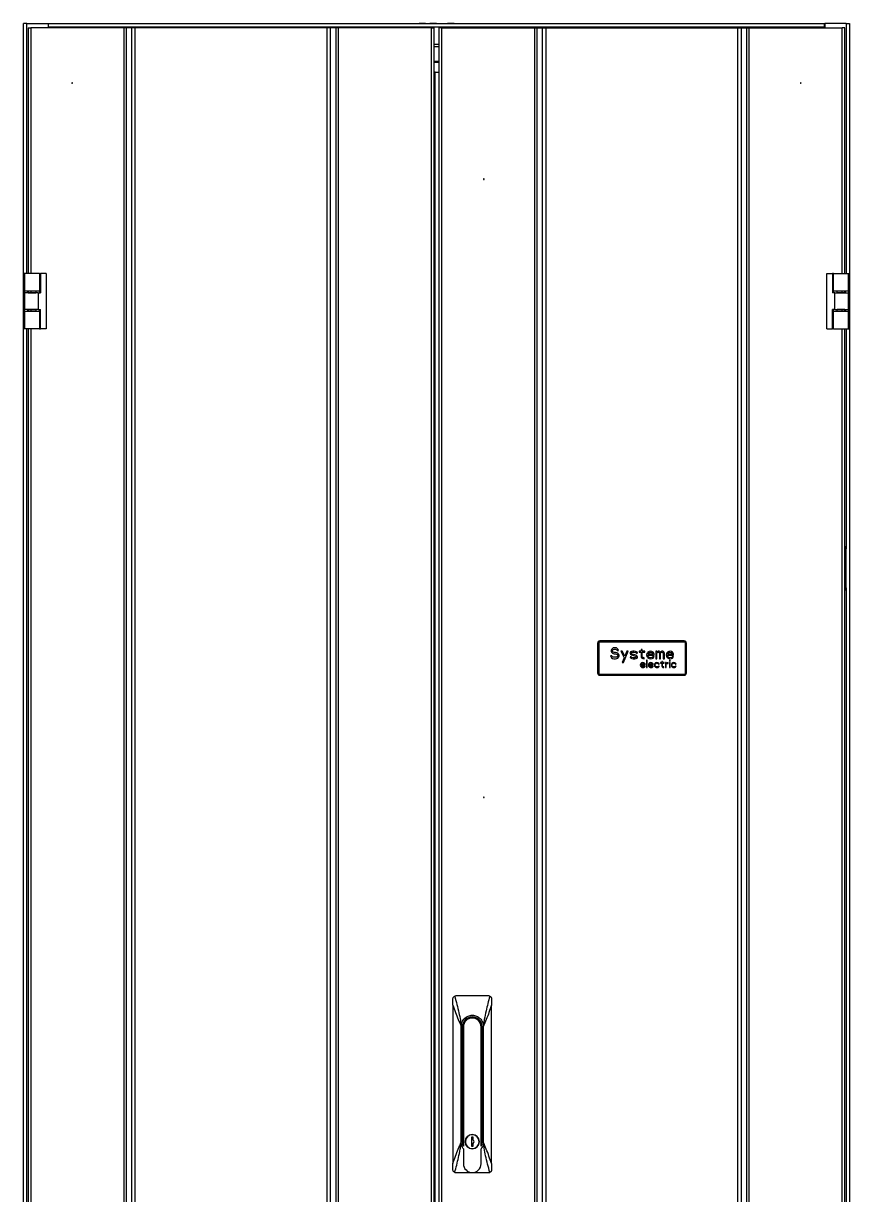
# Model space of a CAD drawing. Header units: millimetres. Extents: x 167 to 1022, y 285 to 720.
# Drawn here: x 167.4 to 242.3, y 378 to 484.1 of the extents above; entities that cross this region are included whole.
import ezdxf

# ---------------------------------------------------------------- set-up
doc = ezdxf.new("R2010")
doc.units = ezdxf.units.MM

msp = doc.modelspace()

# ---------------------------------------------------------------- linework, layer by layer
at = {"color": 7, "linetype": 'Continuous', "lineweight": 25}
for p, q in [((167.41, 291.76), (167.41, 484.13)), ((167.73, 484.13), (167.41, 484.13)), ((167.73, 484.13), (169.66, 484.13)), ((167.73, 461.48), (167.73, 484.13)), ((169.66, 484.13), (169.66, 483.73)), ((169.66, 484.13), (240.02, 484.13)), ((169.68, 484.11), (169.66, 484.11)), ((169.68, 483.97), (169.66, 483.97)), ((169.68, 483.82), (169.66, 483.82)), ((169.68, 483.83), (169.68, 484.11)), ((169.68, 483.83), (240.01, 483.83)), ((169.68, 483.83), (169.68, 483.73)), ((202.65, 484.14), (202.66, 484.13)), ((202.65, 484.14), (203.27, 484.14)), ((203.85, 484.14), (203.27, 484.14)), ((203.27, 484.13), (203.27, 484.14)), ((203.84, 484.13), (203.85, 484.14)), ((204.24, 484.14), (204.25, 484.13)), ((204.85, 484.14), (204.24, 484.14)), ((204.85, 484.14), (205.44, 484.14)), ((204.85, 484.13), (204.85, 484.14)), ((205.43, 484.13), (205.44, 484.14)), ((205.83, 484.14), (205.84, 484.13)), ((206.44, 484.14), (205.83, 484.14)), ((206.44, 484.14), (207.03, 484.14)), ((206.44, 484.13), (206.44, 484.14)), ((207.02, 484.13), (207.03, 484.14)), ((240.02, 484.11), (240.01, 484.11)), ((240.01, 483.83), (240.01, 484.11)), ((240.02, 483.97), (240.01, 483.97)), ((240.01, 483.83), (240.01, 483.73)), ((240.01, 483.82), (240.02, 483.82)), ((240.02, 484.13), (240.02, 483.73)), ((241.95, 484.13), (240.02, 484.13)), ((241.95, 484.13), (242.27, 484.13)), ((241.95, 484.13), (241.95, 461.48)), ((242.27, 484.13), (242.27, 291.76)), ((167.83, 483.73), (167.83, 461.48)), ((167.83, 483.73), (168.07, 483.73)), ((176.51, 483.73), (168.07, 483.73)), ((168.07, 483.73), (168.07, 461.48)), ((176.72, 483.73), (176.51, 483.73)), ((176.51, 483.73), (176.51, 292.33)), ((177.21, 483.73), (176.72, 483.73)), ((176.72, 483.73), (176.72, 292.33)), ((177.52, 483.73), (177.21, 483.73)), ((177.21, 483.73), (177.21, 292.33)), ((177.52, 483.73), (177.52, 292.33)), ((194.91, 483.73), (177.52, 483.73)), ((194.91, 483.73), (194.91, 292.33)), ((195.22, 483.73), (194.91, 483.73)), ((195.22, 483.73), (195.22, 292.33)), ((195.72, 483.73), (195.22, 483.73)), ((195.72, 483.73), (195.72, 292.33)), ((195.92, 483.73), (195.72, 483.73)), ((195.92, 483.73), (195.92, 292.33)), ((204.36, 483.73), (195.92, 483.73)), ((204.36, 483.73), (204.36, 292.33)), ((204.36, 483.73), (204.6, 483.73)), ((204.6, 483.73), (204.6, 292.33)), ((205.08, 292.33), (205.08, 483.73)), ((205.32, 483.73), (205.08, 483.73)), ((205.32, 292.33), (205.32, 483.73)), ((205.32, 483.73), (213.76, 483.73)), ((213.76, 292.33), (213.76, 483.73)), ((213.76, 483.73), (213.97, 483.73)), ((213.97, 292.33), (213.97, 483.73)), ((213.97, 483.73), (214.46, 483.73)), ((214.46, 292.33), (214.46, 483.73)), ((214.46, 483.73), (214.77, 483.73)), ((214.77, 292.33), (214.77, 483.73)), ((214.77, 483.73), (232.16, 483.73)), ((232.16, 292.33), (232.16, 483.73)), ((232.16, 483.73), (232.47, 483.73)), ((232.47, 292.33), (232.47, 483.73)), ((232.47, 483.73), (232.97, 483.73)), ((232.97, 292.33), (232.97, 483.73)), ((232.97, 483.73), (233.17, 483.73)), ((233.17, 292.33), (233.17, 483.73)), ((233.17, 483.73), (241.61, 483.73)), ((241.85, 483.73), (241.61, 483.73)), ((241.61, 461.48), (241.61, 483.73)), ((241.85, 461.48), (241.85, 483.73)), ((204.6, 482.25), (205.08, 482.25)), ((204.6, 482.04), (205.08, 482.04)), ((204.6, 480.72), (205.08, 480.72)), ((204.6, 480.63), (205.08, 480.63)), ((204.72, 479.73), (204.6, 479.73)), ((204.72, 296.33), (204.72, 479.73)), ((204.72, 479.73), (205.08, 479.73)), ((209.13, 470.03), (209.13, 470.05)), ((209.13, 470.03), (209.13, 470)), ((167.47, 461.48), (167.47, 459.88)), ((167.51, 461.48), (167.47, 461.48)), ((167.51, 461.48), (167.51, 459.88)), ((168.86, 461.48), (167.51, 461.48)), ((168.86, 461.48), (168.86, 459.73)), ((168.86, 461.48), (168.96, 461.48)), ((168.96, 461.48), (168.96, 459.73)), ((169.47, 461.48), (168.96, 461.48)), ((169.47, 461.48), (169.47, 456.48)), ((240.21, 456.48), (240.21, 461.48)), ((240.21, 461.48), (240.72, 461.48)), ((240.72, 461.48), (240.72, 459.73)), ((240.82, 461.48), (240.72, 461.48)), ((240.82, 459.73), (240.82, 461.48)), ((240.82, 461.48), (242.17, 461.48)), ((242.17, 459.88), (242.17, 461.48)), ((242.17, 461.48), (242.21, 461.48)), ((242.21, 459.88), (242.21, 461.48)), ((167.51, 459.88), (167.47, 459.88)), ((167.47, 459.88), (167.47, 459.73)), ((167.47, 459.73), (167.47, 458.23)), ((167.51, 459.73), (167.47, 459.73)), ((168.86, 459.88), (167.51, 459.88)), ((167.51, 459.73), (167.51, 458.23)), ((168.74, 459.73), (167.51, 459.73)), ((167.77, 459.88), (167.77, 459.73)), ((167.83, 459.88), (167.83, 459.73)), ((167.83, 459.73), (168.07, 459.73)), ((167.83, 459.73), (167.83, 459.73)), ((167.93, 459.73), (167.93, 459.73)), ((167.97, 459.73), (167.97, 459.73)), ((168.07, 459.88), (168.07, 459.73)), ((168.07, 459.73), (168.53, 459.73)), ((168.53, 459.88), (168.53, 459.73)), ((168.53, 459.73), (168.53, 459.73)), ((168.74, 459.73), (168.74, 458.23)), ((168.74, 459.73), (168.96, 459.73)), ((240.94, 459.73), (240.72, 459.73)), ((242.17, 459.88), (240.82, 459.88)), ((240.94, 458.23), (240.94, 459.73)), ((240.94, 459.73), (242.17, 459.73)), ((241.15, 459.73), (241.15, 459.88)), ((241.61, 459.73), (241.15, 459.73)), ((241.61, 459.73), (241.61, 459.88)), ((241.85, 459.73), (241.61, 459.73)), ((241.85, 459.73), (241.85, 459.88)), ((241.85, 459.73), (241.85, 459.73)), ((241.91, 459.73), (241.91, 459.88)), ((242.17, 459.88), (242.21, 459.88)), ((242.17, 458.23), (242.17, 459.73)), ((242.17, 459.73), (242.21, 459.73)), ((242.21, 459.73), (242.21, 459.88)), ((242.21, 458.23), (242.21, 459.73)), ((167.51, 458.23), (167.47, 458.23)), ((167.47, 458.23), (167.47, 458.08)), ((167.47, 458.08), (167.47, 456.48)), ((167.51, 458.08), (167.47, 458.08)), ((168.74, 458.23), (167.51, 458.23)), ((167.51, 458.08), (167.51, 456.48)), ((167.51, 458.08), (168.86, 458.08)), ((167.77, 458.23), (167.77, 458.08)), ((167.83, 458.22), (167.83, 458.23)), ((167.83, 458.22), (167.83, 458.08)), ((167.83, 458.22), (168.07, 458.22)), ((168.07, 458.22), (168.53, 458.22)), ((168.07, 458.22), (168.07, 458.08)), ((168.53, 458.23), (168.53, 458.08)), ((168.74, 458.23), (168.96, 458.23)), ((168.86, 458.23), (168.86, 456.48)), ((168.96, 456.48), (168.96, 458.23)), ((240.72, 456.48), (240.72, 458.23)), ((240.94, 458.23), (240.72, 458.23)), ((240.82, 456.48), (240.82, 458.23)), ((240.82, 458.08), (242.17, 458.08)), ((240.94, 458.23), (242.17, 458.23)), ((241.15, 458.23), (241.15, 458.22)), ((241.15, 458.08), (241.15, 458.23)), ((241.61, 458.22), (241.15, 458.22)), ((241.85, 458.22), (241.61, 458.22)), ((241.61, 458.08), (241.61, 458.22)), ((241.71, 458.23), (241.71, 458.22)), ((241.75, 458.22), (241.75, 458.23)), ((241.85, 458.23), (241.85, 458.22)), ((241.85, 458.08), (241.85, 458.22)), ((241.91, 458.08), (241.91, 458.23)), ((242.17, 458.23), (242.21, 458.23)), ((242.17, 456.48), (242.17, 458.08)), ((242.17, 458.08), (242.21, 458.08)), ((242.21, 458.08), (242.21, 458.23)), ((242.21, 456.48), (242.21, 458.08)), ((167.51, 456.48), (167.47, 456.48)), ((168.86, 456.48), (167.51, 456.48)), ((167.73, 319.58), (167.73, 456.48)), ((167.83, 456.48), (167.83, 319.58)), ((168.07, 456.48), (168.07, 319.58)), ((168.86, 456.48), (168.96, 456.48)), ((169.47, 456.48), (168.96, 456.48)), ((240.21, 456.48), (240.72, 456.48)), ((240.82, 456.48), (240.72, 456.48)), ((240.82, 456.48), (242.17, 456.48)), ((241.61, 319.58), (241.61, 456.48)), ((241.85, 319.58), (241.85, 456.48)), ((241.95, 456.48), (241.95, 436.55)), ((242.17, 456.48), (242.21, 456.48)), ((241.97, 433.18), (241.97, 436.38)), ((241.95, 433.01), (241.95, 340.7)), ((219.44, 427.99), (219.44, 425.29)), ((219.54, 427.99), (219.44, 427.99)), ((219.54, 427.99), (219.54, 425.29)), ((219.64, 428.09), (219.64, 428.19)), ((227.29, 428.19), (219.64, 428.19)), ((227.29, 428.09), (219.64, 428.09)), ((227.29, 428.09), (227.29, 428.19)), ((227.39, 425.29), (227.39, 427.99)), ((227.39, 427.99), (227.49, 427.99)), ((227.49, 425.29), (227.49, 427.99)), ((220.61, 426.85), (220.63, 426.77)), ((220.74, 426.85), (220.61, 426.85)), ((220.63, 426.77), (220.7, 426.66)), ((220.7, 427.43), (220.67, 427.34)), ((220.67, 427.34), (220.67, 427.26)), ((220.67, 427.26), (220.7, 427.17)), ((220.78, 427.51), (220.7, 427.43)), ((220.7, 427.17), (220.78, 427.09)), ((220.7, 426.66), (220.8, 426.6)), ((220.76, 426.79), (220.74, 426.85)), ((220.82, 426.73), (220.76, 426.79)), ((220.86, 427.56), (220.78, 427.51)), ((220.78, 427.09), (220.86, 427.05)), ((220.8, 427.32), (220.82, 427.39)), ((220.8, 427.28), (220.8, 427.32)), ((220.82, 427.22), (220.8, 427.28)), ((220.8, 426.6), (220.9, 426.58)), ((220.82, 427.39), (220.88, 427.43)), ((220.88, 427.17), (220.82, 427.22)), ((220.9, 426.71), (220.82, 426.73)), ((220.95, 427.58), (220.86, 427.56)), ((220.86, 427.05), (220.95, 427.03)), ((220.88, 427.43), (220.95, 427.45)), ((220.95, 427.15), (220.88, 427.17)), ((221.07, 426.71), (220.9, 426.71)), ((220.9, 426.58), (221.07, 426.58)), ((221.05, 427.58), (220.95, 427.58)), ((220.95, 427.45), (221.07, 427.45)), ((221.07, 427.15), (220.95, 427.15)), ((220.95, 427.03), (221.07, 427.03)), ((221.15, 427.56), (221.05, 427.58)), ((221.07, 427.45), (221.13, 427.43)), ((221.17, 427.13), (221.07, 427.15)), ((221.07, 427.03), (221.15, 427)), ((221.15, 426.73), (221.07, 426.71)), ((221.07, 426.58), (221.17, 426.6)), ((221.13, 427.43), (221.17, 427.39)), ((221.24, 427.49), (221.15, 427.56)), ((221.15, 427), (221.22, 426.96)), ((221.22, 426.77), (221.15, 426.73)), ((221.17, 427.39), (221.2, 427.34)), ((221.26, 427.09), (221.17, 427.13)), ((221.17, 426.6), (221.26, 426.64)), ((221.2, 427.34), (221.32, 427.34)), ((221.22, 426.96), (221.26, 426.9)), ((221.26, 426.83), (221.22, 426.77)), ((221.3, 427.41), (221.24, 427.49)), ((221.34, 427), (221.26, 427.09)), ((221.26, 426.9), (221.26, 426.83)), ((221.26, 426.64), (221.34, 426.73)), ((221.32, 427.34), (221.3, 427.41)), ((221.38, 426.92), (221.34, 427)), ((221.34, 426.73), (221.38, 426.81)), ((221.38, 426.81), (221.38, 426.92)), ((221.55, 427.26), (221.84, 426.66)), ((221.67, 427.26), (221.55, 427.26)), ((221.9, 426.81), (221.67, 427.26)), ((221.84, 426.66), (221.67, 426.24)), ((221.8, 426.24), (222.22, 427.26)), ((222.09, 427.26), (221.9, 426.81)), ((222.22, 427.26), (222.09, 427.26)), ((222.42, 427.2), (222.38, 427.13)), ((222.38, 427.13), (222.38, 427.09)), ((222.38, 427.09), (222.42, 427)), ((222.38, 426.75), (222.42, 426.66)), ((222.49, 426.75), (222.38, 426.75)), ((222.51, 427.24), (222.42, 427.2)), ((222.42, 427), (222.51, 426.94)), ((222.42, 426.66), (222.49, 426.62)), ((222.49, 427.09), (222.51, 427.13)), ((222.51, 427.05), (222.49, 427.09)), ((222.51, 426.71), (222.49, 426.75)), ((222.49, 426.62), (222.55, 426.6)), ((222.63, 427.26), (222.51, 427.24)), ((222.51, 427.13), (222.55, 427.15)), ((222.57, 427), (222.51, 427.05)), ((222.51, 426.94), (222.86, 426.83)), ((222.55, 426.68), (222.51, 426.71)), ((222.55, 427.15), (222.63, 427.17)), ((222.67, 426.66), (222.55, 426.68)), ((222.55, 426.6), (222.67, 426.58)), ((222.92, 426.9), (222.57, 427)), ((222.76, 427.26), (222.63, 427.26)), ((222.63, 427.17), (222.76, 427.17)), ((222.8, 426.66), (222.67, 426.66)), ((222.67, 426.58), (222.8, 426.58)), ((222.88, 427.24), (222.76, 427.26)), ((222.76, 427.17), (222.88, 427.15)), ((222.88, 426.68), (222.8, 426.66)), ((222.8, 426.58), (222.92, 426.6)), ((222.86, 426.83), (222.92, 426.79)), ((222.95, 427.22), (222.88, 427.24)), ((222.88, 427.15), (222.92, 427.13)), ((222.92, 426.71), (222.88, 426.68)), ((222.92, 427.13), (222.95, 427.09)), ((223.01, 426.83), (222.92, 426.9)), ((222.92, 426.79), (222.95, 426.75)), ((222.95, 426.75), (222.92, 426.71)), ((222.92, 426.6), (223.01, 426.64)), ((223.01, 427.17), (222.95, 427.22)), ((222.95, 427.09), (223.05, 427.09)), ((223.05, 427.09), (223.01, 427.17)), ((223.05, 426.75), (223.01, 426.83)), ((223.01, 426.64), (223.05, 426.71)), ((223.05, 426.71), (223.05, 426.75)), ((223.22, 427.26), (223.22, 427.17)), ((223.38, 427.26), (223.22, 427.26)), ((223.22, 427.17), (223.38, 427.17)), ((223.38, 427.43), (223.38, 427.26)), ((223.49, 427.43), (223.38, 427.43)), ((223.38, 427.17), (223.38, 426.75)), ((223.38, 426.75), (223.42, 426.66)), ((223.42, 426.66), (223.49, 426.62)), ((223.49, 427.26), (223.49, 427.43)), ((223.72, 427.26), (223.49, 427.26)), ((223.49, 427.17), (223.72, 427.17)), ((223.49, 426.79), (223.49, 427.17)), ((223.51, 426.73), (223.49, 426.79)), ((223.49, 426.62), (223.55, 426.6)), ((223.57, 426.68), (223.51, 426.73)), ((223.55, 426.6), (223.67, 426.58)), ((223.67, 426.66), (223.57, 426.68)), ((223.67, 426.58), (223.67, 426.66)), ((223.72, 427.17), (223.72, 427.26)), ((223.9, 427.05), (223.88, 426.92)), ((223.88, 426.92), (223.9, 426.79)), ((223.95, 427.13), (223.9, 427.05)), ((223.9, 426.79), (223.95, 426.71)), ((223.99, 427.17), (223.95, 427.13)), ((223.95, 426.71), (223.99, 426.66)), ((224.05, 427.22), (223.99, 427.17)), ((223.99, 426.92), (224.55, 426.92)), ((223.99, 426.88), (223.99, 426.92)), ((224.01, 426.81), (223.99, 426.88)), ((223.99, 426.66), (224.05, 426.62)), ((224.01, 427.03), (224.03, 427.07)), ((224.01, 427), (224.01, 427.03)), ((224.45, 427), (224.01, 427)), ((224.03, 426.77), (224.01, 426.81)), ((224.03, 427.07), (224.09, 427.13)), ((224.09, 426.71), (224.03, 426.77)), ((224.11, 427.24), (224.05, 427.22)), ((224.05, 426.62), (224.11, 426.6)), ((224.09, 427.13), (224.13, 427.15)), ((224.13, 426.68), (224.09, 426.71)), ((224.24, 427.26), (224.11, 427.24)), ((224.11, 426.6), (224.24, 426.58)), ((224.13, 427.15), (224.22, 427.17)), ((224.22, 426.66), (224.13, 426.68)), ((224.22, 427.17), (224.34, 427.15)), ((224.36, 426.68), (224.22, 426.66)), ((224.36, 427.24), (224.24, 427.26)), ((224.24, 426.58), (224.38, 426.6)), ((224.34, 427.15), (224.4, 427.11)), ((224.47, 427.17), (224.36, 427.24)), ((224.42, 426.73), (224.36, 426.68)), ((224.38, 426.6), (224.47, 426.64)), ((224.4, 427.11), (224.45, 427.05)), ((224.45, 426.79), (224.42, 426.73)), ((224.45, 427.05), (224.45, 427)), ((224.55, 426.79), (224.45, 426.79)), ((224.53, 427.09), (224.47, 427.17)), ((224.47, 426.64), (224.53, 426.71)), ((224.55, 427), (224.53, 427.09)), ((224.53, 426.71), (224.55, 426.79)), ((224.55, 426.92), (224.55, 427)), ((224.72, 427.26), (224.72, 426.58)), ((224.82, 427.26), (224.72, 427.26)), ((224.72, 426.58), (224.82, 426.58)), ((224.82, 427.2), (224.82, 427.26)), ((224.86, 427.24), (224.82, 427.2)), ((224.82, 427.11), (224.86, 427.15)), ((224.82, 426.58), (224.82, 427.11)), ((224.92, 427.26), (224.86, 427.24)), ((224.86, 427.15), (224.92, 427.17)), ((225.01, 427.26), (224.92, 427.26)), ((224.92, 427.17), (224.97, 427.17)), ((224.97, 427.17), (225.01, 427.15)), ((225.07, 427.24), (225.01, 427.26)), ((225.01, 427.15), (225.03, 427.13)), ((225.03, 427.13), (225.05, 427.09)), ((225.05, 427.09), (225.05, 426.58)), ((225.05, 426.58), (225.15, 426.58)), ((225.13, 427.17), (225.07, 427.24)), ((225.2, 427.24), (225.13, 427.17)), ((225.15, 427.09), (225.17, 427.13)), ((225.15, 426.58), (225.15, 427.09)), ((225.17, 427.13), (225.2, 427.15)), ((225.26, 427.26), (225.2, 427.24)), ((225.2, 427.15), (225.24, 427.17)), ((225.24, 427.17), (225.3, 427.17)), ((225.34, 427.26), (225.26, 427.26)), ((225.3, 427.17), (225.34, 427.15)), ((225.4, 427.24), (225.34, 427.26)), ((225.34, 427.15), (225.36, 427.13)), ((225.36, 427.13), (225.38, 427.09)), ((225.38, 427.09), (225.38, 426.58)), ((225.38, 426.58), (225.49, 426.58)), ((225.45, 427.2), (225.4, 427.24)), ((225.49, 427.09), (225.45, 427.2)), ((225.49, 426.58), (225.49, 427.09)), ((225.67, 427.05), (225.65, 426.92)), ((225.65, 426.92), (225.67, 426.79)), ((225.72, 427.13), (225.67, 427.05)), ((225.67, 426.79), (225.72, 426.71)), ((225.76, 427.17), (225.72, 427.13)), ((225.72, 426.71), (225.76, 426.66)), ((225.82, 427.22), (225.76, 427.17)), ((225.76, 426.92), (226.32, 426.92)), ((225.76, 426.88), (225.76, 426.92)), ((225.78, 426.81), (225.76, 426.88)), ((225.76, 426.66), (225.82, 426.62)), ((225.78, 427.03), (225.8, 427.07)), ((225.78, 427), (225.78, 427.03)), ((226.22, 427), (225.78, 427)), ((225.8, 426.77), (225.78, 426.81)), ((225.8, 427.07), (225.86, 427.13)), ((225.86, 426.71), (225.8, 426.77)), ((225.88, 427.24), (225.82, 427.22)), ((225.82, 426.62), (225.88, 426.6)), ((225.86, 427.13), (225.9, 427.15)), ((225.9, 426.68), (225.86, 426.71)), ((226.01, 427.26), (225.88, 427.24)), ((225.88, 426.6), (226.01, 426.58)), ((225.9, 427.15), (225.99, 427.17)), ((225.99, 426.66), (225.9, 426.68)), ((225.99, 427.17), (226.11, 427.15)), ((226.13, 426.68), (225.99, 426.66)), ((226.13, 427.24), (226.01, 427.26)), ((226.01, 426.58), (226.15, 426.6)), ((226.11, 427.15), (226.17, 427.11)), ((226.24, 427.17), (226.13, 427.24)), ((226.2, 426.73), (226.13, 426.68)), ((226.15, 426.6), (226.24, 426.64)), ((226.17, 427.11), (226.22, 427.05)), ((226.22, 426.79), (226.2, 426.73)), ((226.22, 427.05), (226.22, 427)), ((226.32, 426.79), (226.22, 426.79)), ((226.3, 427.09), (226.24, 427.17)), ((226.24, 426.64), (226.3, 426.71)), ((226.32, 427), (226.3, 427.09)), ((226.3, 426.71), (226.32, 426.79)), ((226.32, 426.92), (226.32, 427)), ((221.67, 426.24), (221.8, 426.24)), ((223.32, 426.09), (223.31, 426.01)), ((223.31, 426.01), (223.32, 425.92)), ((223.35, 426.15), (223.32, 426.09)), ((223.32, 425.92), (223.35, 425.87)), ((223.38, 426.18), (223.35, 426.15)), ((223.35, 425.87), (223.38, 425.84)), ((223.42, 426.2), (223.38, 426.18)), ((223.38, 426.01), (223.75, 426.01)), ((223.38, 425.98), (223.38, 426.01)), ((223.39, 425.94), (223.38, 425.98)), ((223.38, 425.84), (223.42, 425.81)), ((223.39, 426.08), (223.41, 426.11)), ((223.39, 426.06), (223.39, 426.08)), ((223.68, 426.06), (223.39, 426.06)), ((223.41, 425.91), (223.39, 425.94)), ((223.41, 426.11), (223.45, 426.15)), ((223.45, 425.87), (223.41, 425.91)), ((223.46, 426.22), (223.42, 426.2)), ((223.42, 425.81), (223.46, 425.8)), ((223.45, 426.15), (223.48, 426.16)), ((223.48, 425.85), (223.45, 425.87)), ((223.54, 426.23), (223.46, 426.22)), ((223.46, 425.8), (223.54, 425.78)), ((223.48, 426.16), (223.53, 426.18)), ((223.53, 425.84), (223.48, 425.85)), ((223.53, 426.18), (223.61, 426.16)), ((223.63, 425.85), (223.53, 425.84)), ((223.63, 426.22), (223.54, 426.23)), ((223.54, 425.78), (223.64, 425.8)), ((223.61, 426.16), (223.65, 426.13)), ((223.7, 426.18), (223.63, 426.22)), ((223.67, 425.88), (223.63, 425.85)), ((223.64, 425.8), (223.7, 425.83)), ((223.65, 426.13), (223.68, 426.09)), ((223.68, 425.92), (223.67, 425.88)), ((223.68, 426.09), (223.68, 426.06)), ((223.75, 425.92), (223.68, 425.92)), ((223.74, 426.12), (223.7, 426.18)), ((223.7, 425.83), (223.74, 425.87)), ((223.75, 426.06), (223.74, 426.12)), ((223.74, 425.87), (223.75, 425.92)), ((223.75, 426.01), (223.75, 426.06)), ((223.86, 426.44), (223.86, 425.78)), ((223.93, 426.44), (223.86, 426.44)), ((223.86, 425.78), (223.93, 425.78)), ((223.93, 425.78), (223.93, 426.44)), ((224.05, 426.09), (224.04, 426.01)), ((224.04, 426.01), (224.05, 425.92)), ((224.08, 426.15), (224.05, 426.09)), ((224.05, 425.92), (224.08, 425.87)), ((224.11, 426.18), (224.08, 426.15)), ((224.08, 425.87), (224.11, 425.84)), ((224.15, 426.2), (224.11, 426.18)), ((224.11, 426.01), (224.48, 426.01)), ((224.11, 425.98), (224.11, 426.01)), ((224.12, 425.94), (224.11, 425.98)), ((224.11, 425.84), (224.15, 425.81)), ((224.12, 426.08), (224.14, 426.11)), ((224.12, 426.06), (224.12, 426.08)), ((224.41, 426.06), (224.12, 426.06)), ((224.14, 425.91), (224.12, 425.94)), ((224.14, 426.11), (224.18, 426.15)), ((224.18, 425.87), (224.14, 425.91)), ((224.19, 426.22), (224.15, 426.2)), ((224.15, 425.81), (224.19, 425.8)), ((224.18, 426.15), (224.2, 426.16)), ((224.2, 425.85), (224.18, 425.87)), ((224.27, 426.23), (224.19, 426.22)), ((224.19, 425.8), (224.27, 425.78)), ((224.2, 426.16), (224.26, 426.18)), ((224.26, 425.84), (224.2, 425.85)), ((224.26, 426.18), (224.34, 426.16)), ((224.36, 425.85), (224.26, 425.84)), ((224.36, 426.22), (224.27, 426.23)), ((224.27, 425.78), (224.37, 425.8)), ((224.34, 426.16), (224.38, 426.13)), ((224.42, 426.18), (224.36, 426.22)), ((224.4, 425.88), (224.36, 425.85)), ((224.37, 425.8), (224.42, 425.83)), ((224.38, 426.13), (224.41, 426.09)), ((224.41, 425.92), (224.4, 425.88)), ((224.41, 426.09), (224.41, 426.06)), ((224.48, 425.92), (224.41, 425.92)), ((224.47, 426.12), (224.42, 426.18)), ((224.42, 425.83), (224.47, 425.87)), ((224.48, 426.06), (224.47, 426.12)), ((224.47, 425.87), (224.48, 425.92)), ((224.48, 426.01), (224.48, 426.06)), ((224.6, 426.09), (224.59, 426.01)), ((224.59, 426.01), (224.6, 425.92)), ((224.63, 426.15), (224.6, 426.09)), ((224.6, 425.92), (224.63, 425.87)), ((224.66, 426.18), (224.63, 426.15)), ((224.63, 425.87), (224.66, 425.84)), ((224.7, 426.2), (224.66, 426.18)), ((224.66, 426.02), (224.67, 426.08)), ((224.66, 425.98), (224.66, 426.02)), ((224.69, 425.91), (224.66, 425.98)), ((224.66, 425.84), (224.7, 425.81)), ((224.67, 426.08), (224.69, 426.11)), ((224.69, 426.11), (224.73, 426.15)), ((224.73, 425.87), (224.69, 425.91)), ((224.74, 426.22), (224.7, 426.2)), ((224.7, 425.81), (224.74, 425.8)), ((224.73, 426.15), (224.75, 426.16)), ((224.81, 425.84), (224.73, 425.87)), ((224.82, 426.23), (224.74, 426.22)), ((224.74, 425.8), (224.82, 425.78)), ((224.75, 426.16), (224.81, 426.18)), ((224.81, 426.18), (224.91, 426.16)), ((224.91, 425.85), (224.81, 425.84)), ((224.92, 426.22), (224.82, 426.23)), ((224.82, 425.78), (224.92, 425.8)), ((224.91, 426.16), (224.95, 426.13)), ((224.95, 425.88), (224.91, 425.85)), ((224.97, 426.19), (224.92, 426.22)), ((224.92, 425.8), (224.97, 425.83)), ((224.95, 426.13), (224.96, 426.09)), ((224.96, 425.92), (224.95, 425.88)), ((224.96, 426.09), (225.03, 426.09)), ((225.03, 425.92), (224.96, 425.92)), ((225.02, 426.15), (224.97, 426.19)), ((224.97, 425.83), (225.02, 425.87)), ((225.03, 426.09), (225.02, 426.15)), ((225.02, 425.87), (225.03, 425.92)), ((225.14, 426.23), (225.14, 426.18)), ((225.25, 426.23), (225.14, 426.23)), ((225.14, 426.18), (225.25, 426.18)), ((225.25, 426.34), (225.25, 426.23)), ((225.32, 426.34), (225.25, 426.34)), ((225.25, 426.18), (225.25, 425.9)), ((225.25, 425.9), (225.28, 425.84)), ((225.28, 425.84), (225.32, 425.81)), ((225.32, 426.23), (225.32, 426.34)), ((225.47, 426.23), (225.32, 426.23)), ((225.32, 426.18), (225.47, 426.18)), ((225.32, 425.92), (225.32, 426.18)), ((225.33, 425.88), (225.32, 425.92)), ((225.32, 425.81), (225.36, 425.8)), ((225.37, 425.85), (225.33, 425.88)), ((225.36, 425.8), (225.44, 425.78)), ((225.44, 425.84), (225.37, 425.85)), ((225.44, 425.78), (225.44, 425.84)), ((225.47, 426.18), (225.47, 426.23)), ((225.65, 426.23), (225.58, 426.23)), ((225.58, 426.23), (225.58, 425.78)), ((225.58, 425.78), (225.65, 425.78)), ((225.65, 426.15), (225.65, 426.23)), ((225.68, 426.18), (225.65, 426.15)), ((225.65, 426.06), (225.69, 426.12)), ((225.65, 425.78), (225.65, 426.06)), ((225.72, 426.2), (225.68, 426.18)), ((225.69, 426.12), (225.74, 426.15)), ((225.76, 426.22), (225.72, 426.2)), ((225.74, 426.15), (225.83, 426.16)), ((225.83, 426.23), (225.76, 426.22)), ((225.83, 426.16), (225.83, 426.23)), ((225.94, 426.44), (225.94, 426.37)), ((226.01, 426.44), (225.94, 426.44)), ((225.94, 426.37), (226.01, 426.37)), ((225.94, 426.23), (225.94, 425.78)), ((226.01, 426.23), (225.94, 426.23)), ((225.94, 425.78), (226.01, 425.78)), ((226.01, 426.37), (226.01, 426.44)), ((226.01, 425.78), (226.01, 426.23)), ((226.13, 426.09), (226.12, 426.01)), ((226.12, 426.01), (226.13, 425.92)), ((226.16, 426.15), (226.13, 426.09)), ((226.13, 425.92), (226.16, 425.87)), ((226.18, 426.18), (226.16, 426.15)), ((226.16, 425.87), (226.18, 425.84)), ((226.23, 426.2), (226.18, 426.18)), ((226.18, 426.02), (226.2, 426.08)), ((226.18, 425.98), (226.18, 426.02)), ((226.21, 425.91), (226.18, 425.98)), ((226.18, 425.84), (226.23, 425.81)), ((226.2, 426.08), (226.21, 426.11)), ((226.21, 426.11), (226.25, 426.15)), ((226.25, 425.87), (226.21, 425.91)), ((226.27, 426.22), (226.23, 426.2)), ((226.23, 425.81), (226.27, 425.8)), ((226.25, 426.15), (226.28, 426.16)), ((226.34, 425.84), (226.25, 425.87)), ((226.35, 426.23), (226.27, 426.22)), ((226.27, 425.8), (226.35, 425.78)), ((226.28, 426.16), (226.34, 426.18)), ((226.34, 426.18), (226.43, 426.16)), ((226.43, 425.85), (226.34, 425.84)), ((226.45, 426.22), (226.35, 426.23)), ((226.35, 425.78), (226.45, 425.8)), ((226.43, 426.16), (226.47, 426.13)), ((226.47, 425.88), (226.43, 425.85)), ((226.5, 426.19), (226.45, 426.22)), ((226.45, 425.8), (226.5, 425.83)), ((226.47, 426.13), (226.49, 426.09)), ((226.49, 425.92), (226.47, 425.88)), ((226.49, 426.09), (226.56, 426.09)), ((226.56, 425.92), (226.49, 425.92)), ((226.54, 426.15), (226.5, 426.19)), ((226.5, 425.83), (226.54, 425.87)), ((226.56, 426.09), (226.54, 426.15)), ((226.54, 425.87), (226.56, 425.92)), ((219.54, 425.29), (219.44, 425.29)), ((219.64, 425.19), (227.29, 425.19)), ((219.64, 425.19), (219.64, 425.09)), ((219.64, 425.09), (227.29, 425.09)), ((227.29, 425.19), (227.29, 425.09)), ((227.39, 425.29), (227.49, 425.29)), ((209.13, 414.03), (209.13, 414.05)), ((209.13, 414.03), (209.13, 414)), ((206.58, 396.03), (206.49, 396.01)), ((209.67, 396.01), (209.58, 396.03)), ((206.33, 395.2), (206.33, 380.86)), ((209.83, 380.86), (209.83, 395.2)), ((207.08, 382.78), (207.08, 393.28)), ((207.18, 393.23), (207.18, 382.83)), ((207.28, 393.23), (207.28, 382.42)), ((208.88, 382.42), (208.88, 393.23)), ((208.98, 382.83), (208.98, 393.23)), ((209.08, 393.28), (209.08, 382.78)), ((208.01, 383.23), (208.01, 382.43)), ((208.16, 383.23), (208.01, 383.23)), ((208.16, 382.98), (208.16, 383.23)), ((207.28, 382.18), (207.28, 380.83)), ((208.01, 382.43), (208.16, 382.43)), ((208.16, 382.43), (208.16, 382.68)), ((208.88, 380.83), (208.88, 382.18)), ((206.49, 380.04), (206.58, 380.03)), ((209.58, 380.03), (209.67, 380.04))]:
    msp.add_line(p, q, dxfattribs=at)
for centre, radius, start, end in [((171.83, 478.73), 0.025, 90, 270), ((171.83, 478.73), 0.025, 270, 90), ((237.85, 478.73), 0.025, 90, 270), ((237.85, 478.73), 0.025, 270, 90), ((209.13, 470.03), 0.025, 0, 180), ((209.13, 470.03), 0.025, 180, 0), ((241.22, 436.38), 0.75, 0, 32.8599), ((241.22, 433.18), 0.75, 327.1401, 0), ((219.64, 427.99), 0.2, 90, 180), ((219.64, 427.99), 0.1, 90, 180), ((227.29, 427.99), 0.2, 360, 90), ((227.29, 427.99), 0.1, 0, 90), ((219.64, 425.29), 0.2, 180, 270), ((219.64, 425.29), 0.1, 180, 270), ((227.29, 425.29), 0.1, 270, 0), ((227.29, 425.29), 0.2, 270, 0), ((209.13, 414.03), 0.025, 0, 180), ((209.13, 414.03), 0.025, 180, 0), ((208.08, 393.23), 0.9, 0, 180), ((208.08, 393.23), 0.8, 0, 180), ((208.08, 382.83), 0.65, 0, 180), ((208.08, 382.83), 0.625, 0, 180), ((208.08, 382.83), 0.9, 180, 207.266), ((208.08, 382.83), 0.65, 180, 0), ((208.08, 382.83), 0.625, 180, 0), ((208.08, 382.83), 0.168, 296.5651, 63.4349), ((208.08, 382.83), 0.9, 332.734, 0), ((208.08, 380.83), 0.8, 180, 0)]:
    msp.add_arc(centre, radius, start, end, dxfattribs=at)
for points, knots in [([(206.33, 395.78), (206.33, 395.8), (206.34, 395.85), (206.37, 395.92), (206.43, 395.98), (206.47, 396), (206.49, 396.01)], [0, 0, 0, 0, 0.24992, 0.499933, 0.749983, 1, 1, 1, 1]), ([(206.33, 395.2), (206.33, 395.3), (206.33, 395.49), (206.33, 395.68), (206.33, 395.78)], [0, 0, 0, 0, 0.499857, 1, 1, 1, 1]), ([(206.49, 396.01), (206.63, 395.51), (206.82, 394.79), (206.98, 394), (207.03, 393.65), (207.06, 393.47), (207.08, 393.34), (207.08, 393.28)], [0, 0, 0, 0, 0.560113, 0.806526, 0.871057, 0.935572, 1, 1, 1, 1]), ([(209.58, 396.03), (209.08, 396.03), (208.08, 396.03), (207.08, 396.03), (206.58, 396.03)], [0, 0, 0, 0, 0.5, 1, 1, 1, 1]), ([(209.67, 396.01), (209.55, 395.57), (209.37, 394.87), (209.2, 394.1), (209.14, 393.7), (209.1, 393.49), (209.09, 393.35), (209.08, 393.28)], [0, 0, 0, 0, 0.5000646, 0.7800861, 0.8534307, 0.9267679, 1, 1, 1, 1]), ([(209.67, 396.01), (209.69, 396), (209.74, 395.98), (209.79, 395.92), (209.82, 395.85), (209.83, 395.8), (209.83, 395.78)], [0, 0, 0, 0, 0.250019, 0.500048, 0.750061, 1, 1, 1, 1]), ([(209.83, 395.78), (209.83, 395.68), (209.83, 395.49), (209.83, 395.3), (209.83, 395.2)], [0, 0, 0, 0, 0.500144, 1, 1, 1, 1]), ([(206.33, 395.2), (206.41, 394.98), (206.56, 394.54), (206.81, 393.89), (206.99, 393.48), (207.08, 393.28)], [0, 0, 0, 0, 0.333381, 0.666749, 1, 1, 1, 1]), ([(209.83, 395.2), (209.75, 394.98), (209.6, 394.54), (209.36, 393.89), (209.17, 393.48), (209.08, 393.28)], [0, 0, 0, 0, 0.333381, 0.666749, 1, 1, 1, 1]), ([(207.08, 393.28), (207.08, 393.34), (207.09, 393.48), (207.15, 393.66), (207.24, 393.84), (207.37, 393.99), (207.52, 394.12), (207.7, 394.21), (207.88, 394.27), (208.08, 394.29), (208.28, 394.27), (208.47, 394.21), (208.64, 394.12), (208.79, 393.99), (208.92, 393.84), (209.01, 393.66), (209.07, 393.48), (209.08, 393.34), (209.08, 393.28)], [0, 0, 0, 0, 0.062501, 0.125002, 0.1875, 0.250001, 0.3125, 0.375, 0.4375, 0.5, 0.5625, 0.625, 0.6875, 0.749999, 0.8125, 0.874998, 0.937499, 1, 1, 1, 1]), ([(206.33, 380.86), (206.41, 381.08), (206.56, 381.51), (206.81, 382.16), (206.99, 382.57), (207.08, 382.78)], [0, 0, 0, 0, 0.3333809, 0.6667489, 1, 1, 1, 1]), ([(206.49, 380.04), (206.61, 380.49), (206.8, 381.19), (206.96, 381.96), (207.03, 382.36), (207.06, 382.56), (207.07, 382.71), (207.08, 382.78)], [0, 0, 0, 0, 0.500065, 0.780086, 0.853431, 0.926768, 1, 1, 1, 1]), ([(207.28, 382.18), (207.22, 382.27), (207.11, 382.45), (207.09, 382.67), (207.08, 382.78)], [0, 0, 0, 0, 0.5, 1, 1, 1, 1]), ([(209.08, 382.78), (209.07, 382.67), (209.05, 382.45), (208.94, 382.27), (208.88, 382.18)], [0, 0, 0, 0, 0.5, 1, 1, 1, 1]), ([(209.83, 380.86), (209.75, 381.08), (209.6, 381.51), (209.36, 382.16), (209.17, 382.57), (209.08, 382.78)], [0, 0, 0, 0, 0.333381, 0.666749, 1, 1, 1, 1]), ([(209.67, 380.04), (209.54, 380.54), (209.35, 381.27), (209.19, 382.06), (209.13, 382.41), (209.1, 382.59), (209.09, 382.72), (209.08, 382.78)], [0, 0, 0, 0, 0.560113, 0.806526, 0.871057, 0.935572, 1, 1, 1, 1]), ([(206.33, 380.28), (206.33, 380.37), (206.33, 380.56), (206.33, 380.76), (206.33, 380.86)], [0, 0, 0, 0, 0.500144, 1, 1, 1, 1]), ([(206.49, 380.04), (206.47, 380.06), (206.43, 380.08), (206.37, 380.13), (206.34, 380.2), (206.33, 380.25), (206.33, 380.28)], [0, 0, 0, 0, 0.250019, 0.500048, 0.750061, 1, 1, 1, 1]), ([(206.58, 380.03), (207.08, 380.03), (208.08, 380.03), (209.08, 380.03), (209.58, 380.03)], [0, 0, 0, 0, 0.5000001, 1, 1, 1, 1]), ([(209.83, 380.28), (209.83, 380.25), (209.82, 380.2), (209.79, 380.13), (209.74, 380.08), (209.69, 380.06), (209.67, 380.04)], [0, 0, 0, 0, 0.24992, 0.499933, 0.749983, 1, 1, 1, 1]), ([(209.83, 380.86), (209.83, 380.76), (209.83, 380.56), (209.83, 380.37), (209.83, 380.28)], [0, 0, 0, 0, 0.499857, 1, 1, 1, 1])]:
    msp.add_open_spline(points, degree=3, knots=knots, dxfattribs=at)

doc.saveas('drawing.dxf')
